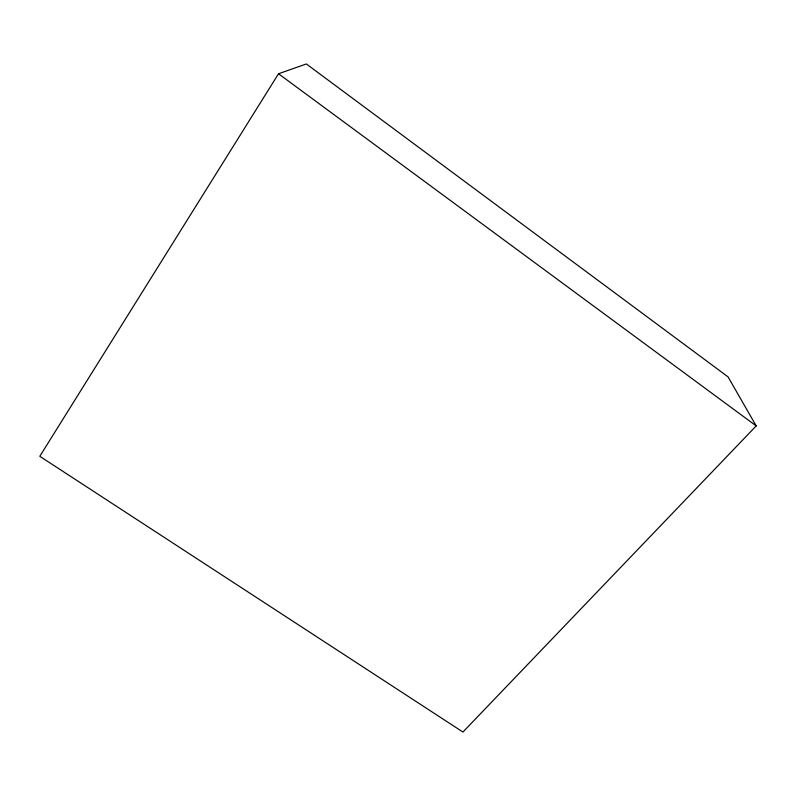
<?xml version="1.0" encoding="UTF-8"?>
<svg xmlns="http://www.w3.org/2000/svg" width="796" height="796" viewBox="0 0 796 796"><rect width="100%" height="100%" fill="white"/><g stroke="black" fill="none" stroke-linecap="round" stroke-linejoin="round"><path stroke-width="1.19" d="M278.51 73.759L39.8 456.297L462.944 732.041L756.2 425.91L728.051 376.886L306.351 63.959L278.51 73.759L756.2 425.91"/></g></svg>
